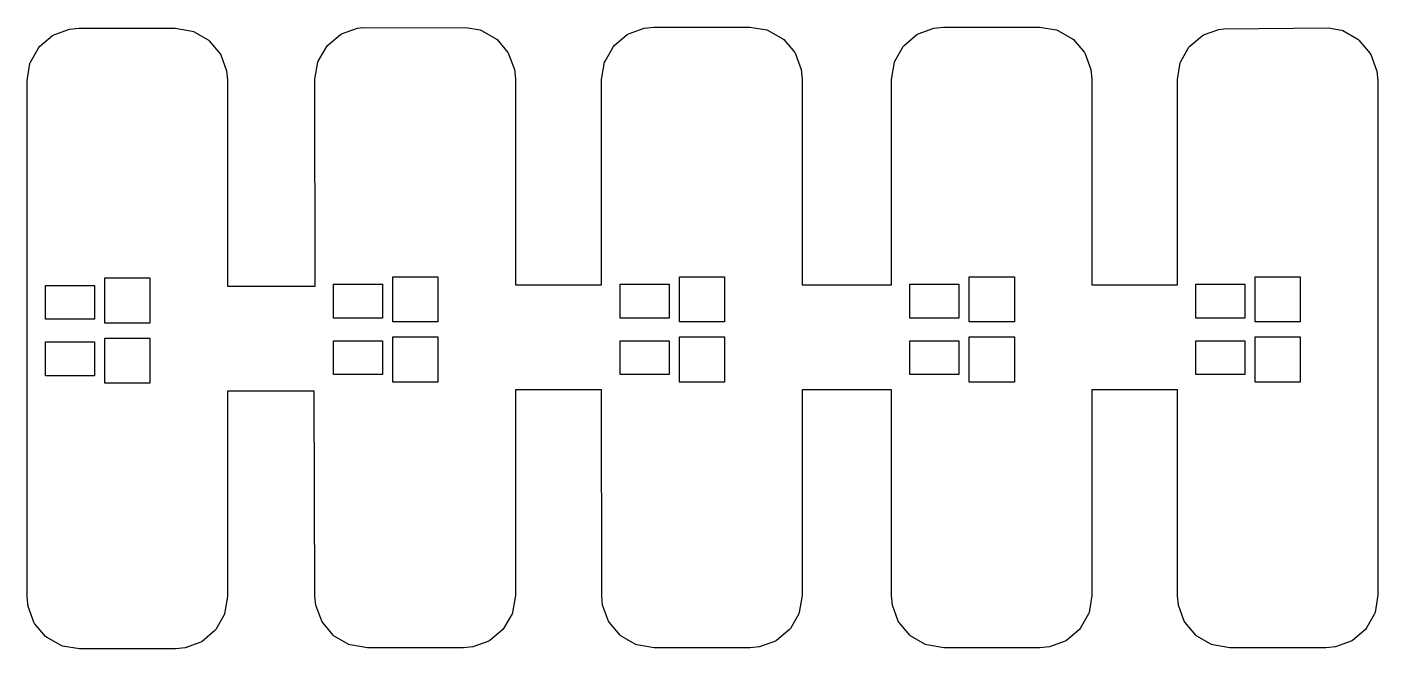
# Model space of a CAD drawing. Extents: x 1.9 to 37.8, y 2.6 to 19.1.
import ezdxf

# ---------------------------------------------------------------- set-up
doc = ezdxf.new("R2010")
doc.units = 0
doc.layers.get('0').update_dxf_attribs({"linetype": 'CONTINUOUS'})
doc.layers.add('BLACK', color=7, linetype='CONTINUOUS')

msp = doc.modelspace()

# ---------------------------------------------------------------- linework, layer by layer
for p, q in [((10.811, 19.0946), (13.601, 19.0856)), ((33.695, 19.0586), (36.475, 19.0856))]:
    msp.add_line(p, q)
at = {"layer": 'BLACK'}
for p, q in [((2.6003, 18.8943), (3.0227, 19.0489)), ((3.0227, 19.0489), (3.2746, 19.0752)), ((3.2746, 19.0752), (5.826, 19.0757)), ((5.826, 19.0757), (6.2819, 18.9973)), ((10.2503, 18.9243), (10.6727, 19.0789)), ((10.6727, 19.0789), (10.811, 19.0946)), ((13.601, 19.0856), (13.9321, 19.0273)), ((13.9321, 19.0273), (13.965, 19.0161)), ((17.8703, 18.9243), (18.2927, 19.0789)), ((18.2927, 19.0789), (18.5446, 19.1052)), ((18.5446, 19.1052), (21.096, 19.1057)), ((21.096, 19.1057), (21.5519, 19.0273)), ((21.5519, 19.0273), (21.585, 19.0161)), ((25.5703, 18.9243), (25.9927, 19.0789)), ((25.9927, 19.0789), (26.2446, 19.1052)), ((26.2446, 19.1052), (28.796, 19.1057)), ((28.796, 19.1057), (29.2519, 19.0273)), ((29.2519, 19.0273), (29.285, 19.0161)), ((33.1521, 18.8932), (33.563, 19.0434)), ((33.563, 19.0434), (33.695, 19.0586)), ((36.475, 19.0856), (36.8218, 19.0245)), ((2.2265, 18.5866), (2.5707, 18.8764)), ((2.5707, 18.8764), (2.6003, 18.8943)), ((6.2819, 18.9973), (6.315, 18.9861)), ((6.315, 18.9861), (6.7048, 18.7618)), ((6.7048, 18.7618), (6.7318, 18.7402)), ((6.7318, 18.7402), (7.0216, 18.3961)), ((9.8765, 18.6166), (10.2207, 18.9064)), ((10.2207, 18.9064), (10.2503, 18.9243)), ((13.965, 19.0161), (14.3548, 18.7918)), ((14.3548, 18.7918), (14.3818, 18.7702)), ((14.3818, 18.7702), (14.6716, 18.4261)), ((17.4965, 18.6166), (17.8407, 18.9064)), ((17.8407, 18.9064), (17.8703, 18.9243)), ((21.585, 19.0161), (21.9748, 18.7918)), ((21.9748, 18.7918), (22.0018, 18.7702)), ((22.0018, 18.7702), (22.2916, 18.4261)), ((25.1965, 18.6166), (25.5407, 18.9064)), ((25.5407, 18.9064), (25.5703, 18.9243)), ((29.285, 19.0161), (29.6748, 18.7918)), ((29.6748, 18.7918), (29.7018, 18.7702)), ((29.7018, 18.7702), (29.9916, 18.4261)), ((32.7882, 18.5936), (33.1227, 18.8752)), ((33.1227, 18.8752), (33.1521, 18.8932)), ((36.8218, 19.0245), (36.8547, 19.0133)), ((36.8547, 19.0133), (37.2584, 18.7812)), ((37.2584, 18.7812), (37.2855, 18.7593)), ((37.2855, 18.7593), (37.5854, 18.4031)), ((1.9806, 18.1697), (2.2049, 18.5596)), ((2.2049, 18.5596), (2.2265, 18.5866)), ((7.0216, 18.3961), (7.0396, 18.3665)), ((7.0396, 18.3665), (7.1942, 17.9441)), ((9.6306, 18.1997), (9.8549, 18.5896)), ((9.8549, 18.5896), (9.8765, 18.6166)), ((14.6716, 18.4261), (14.6896, 18.3965)), ((14.6896, 18.3965), (14.8442, 17.9741)), ((17.2506, 18.1997), (17.4749, 18.5896)), ((17.4749, 18.5896), (17.4965, 18.6166)), ((22.2916, 18.4261), (22.3096, 18.3965)), ((22.3096, 18.3965), (22.4642, 17.9741)), ((24.9506, 18.1997), (25.1749, 18.5896)), ((25.1749, 18.5896), (25.1965, 18.6166)), ((29.9916, 18.4261), (30.0096, 18.3965)), ((30.0096, 18.3965), (30.1642, 17.9741)), ((32.5485, 18.1874), (32.7664, 18.5664)), ((32.7664, 18.5664), (32.7882, 18.5936)), ((37.5854, 18.4031), (37.6034, 18.3736)), ((37.6034, 18.3736), (37.7635, 17.936)), ((1.891, 17.6807), (1.9694, 18.1367)), ((1.9694, 18.1367), (1.9806, 18.1697)), ((9.5423, 17.7195), (9.6194, 18.1668)), ((9.6194, 18.1668), (9.6306, 18.1997)), ((14.8442, 17.9741), (14.8705, 17.7221)), ((17.161, 17.7107), (17.2394, 18.1667)), ((17.2394, 18.1667), (17.2506, 18.1997)), ((22.4642, 17.9741), (22.4904, 17.7221)), ((24.861, 17.7107), (24.9394, 18.1667)), ((24.9394, 18.1667), (24.9506, 18.1997)), ((30.1642, 17.9741), (30.1904, 17.7221)), ((32.461, 17.7107), (32.5373, 18.1544)), ((32.5373, 18.1544), (32.5485, 18.1874)), ((1.8915, 3.9534), (1.891, 17.6807)), ((7.1942, 17.9441), (7.2204, 17.6921)), ((7.2204, 17.6921), (7.221, 12.2177)), ((9.545, 12.2177), (9.5423, 17.7195)), ((14.8705, 17.7221), (14.871, 12.2477)), ((17.161, 12.2477), (17.161, 17.7107)), ((22.4904, 17.7221), (22.491, 12.2477)), ((24.861, 12.2477), (24.861, 17.7107)), ((30.1904, 17.7221), (30.191, 12.2477)), ((32.461, 12.2477), (32.461, 17.7107)), ((37.7635, 17.936), (37.7905, 17.6761)), ((37.7905, 17.6761), (37.791, 4.0007)), ((2.3836, 12.2352), (3.6836, 12.2352)), ((2.3836, 11.3352), (2.3836, 12.2352)), ((3.6836, 12.2352), (3.6836, 11.3352)), ((3.9576, 12.4352), (5.1576, 12.4352)), ((3.9576, 11.2352), (3.9576, 12.4352)), ((5.1576, 12.4352), (5.1576, 11.2352)), ((7.221, 12.2177), (9.545, 12.2177)), ((10.0336, 11.3652), (10.0336, 12.2652)), ((10.0336, 12.2652), (11.3336, 12.2652)), ((11.3336, 12.2652), (11.3336, 11.3652)), ((11.6076, 12.4652), (12.8076, 12.4652)), ((11.6076, 11.2652), (11.6076, 12.4652)), ((12.8076, 12.4652), (12.8076, 11.2652)), ((14.871, 12.2477), (17.161, 12.2477)), ((17.6536, 11.3652), (17.6536, 12.2652)), ((17.6536, 12.2652), (18.9536, 12.2652)), ((18.9536, 12.2652), (18.9536, 11.3652)), ((19.2276, 12.4652), (20.4276, 12.4652)), ((19.2276, 11.2652), (19.2276, 12.4652)), ((20.4276, 12.4652), (20.4276, 11.2652)), ((22.491, 12.2477), (24.861, 12.2477)), ((25.3536, 11.3652), (25.3536, 12.2652)), ((25.3536, 12.2652), (26.6536, 12.2652)), ((26.6536, 12.2652), (26.6536, 11.3652)), ((26.9276, 11.2652), (26.9276, 12.4652)), ((26.9276, 12.4652), (28.1276, 12.4652)), ((28.1276, 12.4652), (28.1276, 11.2652)), ((30.191, 12.2477), (32.461, 12.2477)), ((32.9536, 11.3652), (32.9536, 12.2652)), ((32.9536, 12.2652), (34.2536, 12.2652)), ((34.2536, 12.2652), (34.2536, 11.3652)), ((34.5276, 12.4652), (35.7276, 12.4652)), ((34.5276, 11.2652), (34.5276, 12.4652)), ((35.7276, 12.4652), (35.7276, 11.2652)), ((3.6836, 11.3352), (2.3836, 11.3352)), ((5.1576, 11.2352), (3.9576, 11.2352)), ((11.3336, 11.3652), (10.0336, 11.3652)), ((12.8076, 11.2652), (11.6076, 11.2652)), ((18.9536, 11.3652), (17.6536, 11.3652)), ((20.4276, 11.2652), (19.2276, 11.2652)), ((26.6536, 11.3652), (25.3536, 11.3652)), ((28.1276, 11.2652), (26.9276, 11.2652)), ((34.2536, 11.3652), (32.9536, 11.3652)), ((35.7276, 11.2652), (34.5276, 11.2652)), ((3.9576, 9.6352), (3.9576, 10.8352)), ((3.9576, 10.8352), (5.1576, 10.8352)), ((5.1576, 10.8352), (5.1576, 9.6352)), ((11.6076, 9.6652), (11.6076, 10.8652)), ((11.6076, 10.8652), (12.8076, 10.8652)), ((12.8076, 10.8652), (12.8076, 9.6652)), ((19.2276, 10.8652), (20.4276, 10.8652)), ((19.2276, 9.6652), (19.2276, 10.8652)), ((20.4276, 10.8652), (20.4276, 9.6652)), ((26.9276, 9.6652), (26.9276, 10.8652)), ((26.9276, 10.8652), (28.1276, 10.8652)), ((28.1276, 10.8652), (28.1276, 9.6652)), ((34.5276, 9.6652), (34.5276, 10.8652)), ((34.5276, 10.8652), (35.7276, 10.8652)), ((35.7276, 10.8652), (35.7276, 9.6652)), ((2.3836, 10.7352), (3.6836, 10.7352)), ((2.3836, 9.8352), (2.3836, 10.7352)), ((3.6836, 10.7352), (3.6836, 9.8352)), ((10.0336, 9.8652), (10.0336, 10.7652)), ((10.0336, 10.7652), (11.3336, 10.7652)), ((11.3336, 10.7652), (11.3336, 9.8652)), ((17.6536, 10.7652), (18.9536, 10.7652)), ((17.6536, 9.8652), (17.6536, 10.7652)), ((18.9536, 10.7652), (18.9536, 9.8652)), ((25.3536, 9.8652), (25.3536, 10.7652)), ((25.3536, 10.7652), (26.6536, 10.7652)), ((26.6536, 10.7652), (26.6536, 9.8652)), ((32.9536, 9.8652), (32.9536, 10.7652)), ((32.9536, 10.7652), (34.2536, 10.7652)), ((34.2536, 10.7652), (34.2536, 9.8652)), ((3.6836, 9.8352), (2.3836, 9.8352)), ((11.3336, 9.8652), (10.0336, 9.8652)), ((18.9536, 9.8652), (17.6536, 9.8652)), ((26.6536, 9.8652), (25.3536, 9.8652)), ((34.2536, 9.8652), (32.9536, 9.8652)), ((5.1576, 9.6352), (3.9576, 9.6352)), ((7.221, 9.4277), (7.221, 3.9647)), ((9.5253, 9.4277), (7.221, 9.4277)), ((9.5416, 3.9817), (9.5253, 9.4277)), ((12.8076, 9.6652), (11.6076, 9.6652)), ((14.871, 9.4577), (14.871, 3.9947)), ((17.161, 9.4577), (14.871, 9.4577)), ((17.1615, 3.9834), (17.161, 9.4577)), ((20.4276, 9.6652), (19.2276, 9.6652)), ((22.491, 9.4577), (22.491, 3.9947)), ((24.861, 9.4577), (22.491, 9.4577)), ((24.8615, 3.9834), (24.861, 9.4577)), ((28.1276, 9.6652), (26.9276, 9.6652)), ((32.461, 9.4577), (30.191, 9.4577)), ((30.191, 9.4577), (30.191, 3.9947)), ((32.4615, 3.9834), (32.461, 9.4577)), ((35.7276, 9.6652), (34.5276, 9.6652)), ((1.9178, 3.7014), (1.8915, 3.9534)), ((7.221, 3.9647), (7.1426, 3.5088)), ((9.5678, 3.7314), (9.5416, 3.9817)), ((14.871, 3.9947), (14.7926, 3.5388)), ((17.1878, 3.7314), (17.1615, 3.9834)), ((22.491, 3.9947), (22.4126, 3.5388)), ((24.8878, 3.7314), (24.8615, 3.9834)), ((30.191, 3.9947), (30.1126, 3.5388)), ((32.4878, 3.7314), (32.4615, 3.9834)), ((37.791, 4.0007), (37.7126, 3.5389)), ((2.0724, 3.279), (1.9178, 3.7014)), ((9.7224, 3.309), (9.5678, 3.7314)), ((17.3424, 3.309), (17.1878, 3.7314)), ((25.0424, 3.309), (24.8878, 3.7314)), ((32.6424, 3.309), (32.4878, 3.7314)), ((2.0904, 3.2494), (2.0724, 3.279)), ((2.3801, 2.9053), (2.0904, 3.2494)), ((7.1314, 3.4758), (6.9071, 3.0859)), ((7.1426, 3.5088), (7.1314, 3.4758)), ((9.7404, 3.2794), (9.7224, 3.309)), ((10.0301, 2.9353), (9.7404, 3.2794)), ((14.7814, 3.5058), (14.5571, 3.1159)), ((14.7926, 3.5388), (14.7814, 3.5058)), ((17.3604, 3.2794), (17.3424, 3.309)), ((17.6501, 2.9353), (17.3604, 3.2794)), ((22.4014, 3.5058), (22.1771, 3.1159)), ((22.4126, 3.5388), (22.4014, 3.5058)), ((25.0604, 3.2794), (25.0424, 3.309)), ((25.3501, 2.9353), (25.0604, 3.2794)), ((30.1014, 3.5058), (29.8771, 3.1159)), ((30.1126, 3.5388), (30.1014, 3.5058)), ((32.6604, 3.2794), (32.6424, 3.309)), ((32.9501, 2.9353), (32.6604, 3.2794)), ((37.7014, 3.5058), (37.4771, 3.1159)), ((37.7126, 3.5389), (37.7014, 3.5058)), ((2.4072, 2.8837), (2.3801, 2.9053)), ((2.797, 2.6594), (2.4072, 2.8837)), ((6.8855, 3.0589), (6.5413, 2.7691)), ((6.9071, 3.0859), (6.8855, 3.0589)), ((10.0572, 2.9137), (10.0301, 2.9353)), ((10.447, 2.6894), (10.0572, 2.9137)), ((14.5355, 3.0889), (14.1913, 2.7991)), ((14.5571, 3.1159), (14.5355, 3.0889)), ((17.6772, 2.9137), (17.6501, 2.9353)), ((18.067, 2.6894), (17.6772, 2.9137)), ((22.1555, 3.0889), (21.8113, 2.7991)), ((22.1771, 3.1159), (22.1555, 3.0889)), ((25.3772, 2.9137), (25.3501, 2.9353)), ((25.767, 2.6894), (25.3772, 2.9137)), ((29.8555, 3.0889), (29.5113, 2.7991)), ((29.8771, 3.1159), (29.8555, 3.0889)), ((32.9772, 2.9137), (32.9501, 2.9353)), ((33.367, 2.6894), (32.9772, 2.9137)), ((37.4555, 3.0889), (37.1113, 2.7991)), ((37.4771, 3.1159), (37.4555, 3.0889)), ((2.83, 2.6482), (2.797, 2.6594)), ((3.286, 2.5697), (2.83, 2.6482)), ((5.8374, 2.5703), (3.286, 2.5697)), ((6.0893, 2.5966), (5.8374, 2.5703)), ((6.5117, 2.7512), (6.0893, 2.5966)), ((6.5413, 2.7691), (6.5117, 2.7512)), ((10.48, 2.6782), (10.447, 2.6894)), ((10.936, 2.5997), (10.48, 2.6782)), ((13.4874, 2.6003), (10.936, 2.5997)), ((13.7393, 2.6266), (13.4874, 2.6003)), ((14.1617, 2.7812), (13.7393, 2.6266)), ((14.1913, 2.7991), (14.1617, 2.7812)), ((18.1, 2.6782), (18.067, 2.6894)), ((18.556, 2.5997), (18.1, 2.6782)), ((21.1074, 2.6003), (18.556, 2.5997)), ((21.3593, 2.6266), (21.1074, 2.6003)), ((21.7817, 2.7812), (21.3593, 2.6266)), ((21.8113, 2.7991), (21.7817, 2.7812)), ((25.8, 2.6782), (25.767, 2.6894)), ((26.256, 2.5997), (25.8, 2.6782)), ((28.8074, 2.6003), (26.256, 2.5997)), ((29.0593, 2.6266), (28.8074, 2.6003)), ((29.4817, 2.7812), (29.0593, 2.6266)), ((29.5113, 2.7991), (29.4817, 2.7812)), ((33.4, 2.6782), (33.367, 2.6894)), ((33.856, 2.5997), (33.4, 2.6782)), ((36.4074, 2.6003), (33.856, 2.5997)), ((36.6593, 2.6266), (36.4074, 2.6003)), ((37.0817, 2.7812), (36.6593, 2.6266)), ((37.1113, 2.7991), (37.0817, 2.7812))]:
    msp.add_line(p, q, dxfattribs=at)

doc.saveas('drawing.dxf')
